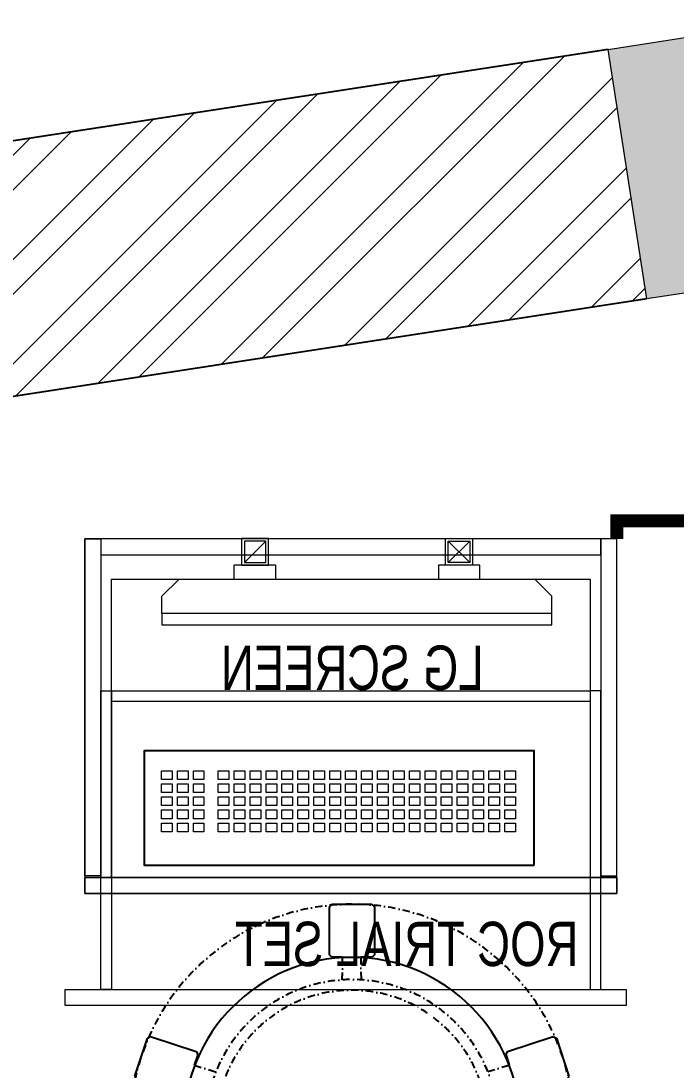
# Model space of a CAD drawing. Header units: feet. Extents: x 3377652 to 3393326, y -5469637 to -5455426.
# Drawn here: x 3391269 to 3392008, y -5461992 to -5460808 of the extents above; entities that cross this region are included whole.
import ezdxf

# ---------------------------------------------------------------- set-up
doc = ezdxf.new("R2010")
doc.units = ezdxf.units.FT
doc.header["$LTSCALE"] = 33
doc.header["$MEASUREMENT"] = 0
for name, pattern in [('ACAD_ISO03W100', [30, 12, -18]), ('DASHDOT2', [0.5, 0.25, -0.125, 0, -0.125]), ('HIDDEN', [9.524999999999995, 6.349999999999997, -3.174999999999998])]:
    doc.linetypes.add(name, pattern=pattern)
doc.layers.add('A-WALL', color=1, linetype='Continuous')
for name, color, linetype, lineweight in [('Column', 243, 'Continuous', 9), ('Floor-Unit', 1, 'Continuous', 13), ('HATCH', 9, 'Continuous', 9), ('LENS-DIM', 252, 'Continuous', 5), ('LENS-FURNITURE', 13, 'Continuous', 9), ('LENS_DIMENSION', 193, 'Continuous', 0), ('LENS_PARTITION', 21, 'Continuous', 25), ('LK-EQPMT', 3, 'Continuous', 18), ('LN-ELEVATION-1', 81, 'Continuous', 25), ('LN-ELEVATION-2', 103, 'Continuous', 20), ('LN-HATCH', 251, 'Continuous', 0), ('TV', 92, 'Continuous', 18)]:
    doc.layers.add(name, color=color, linetype=linetype, lineweight=lineweight)
doc.styles.get("Standard").update_dxf_attribs({"font": 'GILC____.TTF'})

# ---------------------------------------------------------------- blocks, each defined once
blk = doc.blocks.new('A$Cf9dbe60f')
at = {"layer": 'Column'}
h = blk.add_hatch(color=8, dxfattribs=at)
h.dxf.hatch_style = 1
h.paths.add_polyline_path([(0, 0), (-19.42955112177878, 230), (-680, 230), (-680, 0)])
h.paths.add_polyline_path([(-727.4505513552576, 8611.296563647687), (-751.4973447872326, 8895.953808400782), (-1394.96200238727, 8796.836157774553), (-1351.573069495149, 8515.15832672827)])
h.paths.add_polyline_path([(-6059.248760584742, 7790.000000000931), (-6059.248760584742, 8140.000000000931), (-6839.248760584742, 8140.000000000931), (-6839.248760584742, 7790.000000000931)])
h.paths.add_polyline_path([(-6397.943473327905, 12467.24197371304), (-6397.943473326973, 13299.27012102678), (-6627.943473327905, 13177.49178349506), (-6627.943473327905, 12917.24197371304), (-6627.943473327905, 12467.24197371304)])
h.paths.add_polyline_path([(-10227.9434733279, 10298.18907699547), (-10227.9434733279, 11128.43888677377), (-10497.9434733279, 11128.43888677377), (-10497.9434733279, 10298.18907699547)])
h.paths.add_polyline_path([(-13883.24876058474, 7790.000000000931), (-13883.24876058474, 8140.000000000931), (-14924.24876058474, 8140.000000000931), (-14924.24876058474, 7790.000000000931)])
h.paths.add_polyline_path([(-14218.24876058474, 3865.000000000931), (-14218.24876058474, 4135.000000000931), (-14924.24876058474, 4135.000000000931), (-14924.24876058474, 3865.000000000931)])
h.paths.add_polyline_path([(-14244.24876058474, 1.8626451e-09), (-14244.24876058474, 230.0000000009313), (-14924.24876058474, 230.0000000009313), (-14924.24876058474, 1.8626451e-09)])
h.paths.add_polyline_path([(-10124.24876058474, 0), (-10124.24876058474, 767.0000000009313), (-10484.24876058474, 767.0000000009313), (-10484.24876058474, 0)])
h.paths.add_polyline_path([(-6074.248760584742, 0), (-6074.248760584742, 775.0000000009313), (-6439.248760584742, 775.0000000009313), (-6439.248760584742, 0)])
at = {"layer": 'LN-HATCH'}
h = blk.add_hatch(dxfattribs=at)
h.set_pattern_fill('ANSI32', color=256, scale=222)
h.set_pattern_definition([(45, (-2882150.928722682, 5465166.899235163), (-58.86663953378008, 58.86663953378008), []), (45, (-2882111.684296392, 5465166.899235163), (-58.86663953378008, 58.86663953378008), [])])
h.paths.add_polyline_path([(-6059.248760584742, 8078.361351331697), (-6059.248760584742, 7790.000000000931), (-1351.573069495149, 8515.15832672827), (-1394.96200238727, 8796.836157774553)])
h.paths.add_polyline_path([(-10227.9434733279, 10484.80754974298), (-10227.9434733279, 10298.18907699547), (-6839.248760584742, 7790.000000000931), (-6839.248760584742, 7976.618472748436)])
at = {"layer": 'A-WALL'}
for p, q in [((-1394.96200238727, 8796.836157774553), (-6059.248760584742, 8078.361351331697)), ((-1351.573069495149, 8515.15832672827), (-6059.248760584742, 7790.000000000931))]:
    blk.add_line(p, q, dxfattribs=at)
at = {"layer": 'Column'}
for p, q in [((-1394.96200238727, 8796.836157774553), (-751.4973447863013, 8895.953808400782)), ((-1351.573069495149, 8515.15832672827), (-1394.96200238727, 8796.836157774553)), ((-727.4505513552576, 8611.296563647687), (-1351.573069495149, 8515.15832672827))]:
    blk.add_line(p, q, dxfattribs=at)
blk = doc.blocks.new('TRIAL SET ROC')
at = {"layer": 'LENS-DIM', "ltscale": 0.5}
for points in [[(-400.3652351796627, -364.3162249757442), (-430.3652351796626, -364.3162249757442)], [(169.6347648203373, -364.3162249757442), (139.6347648203373, -364.3162249757442)]]:
    blk.add_lwpolyline(points, dxfattribs=at)
at = {"layer": 'LENS-FURNITURE'}
blk.add_lwpolyline([(-430.3652351796626, 18), (169.6347648203373, 18), (169.6347648203373, -382.3162249757443), (-430.3652351796626, -382.3162249757443)], close=True, dxfattribs=at)
at = {"layer": 'LENS-FURNITURE', "color": 146}
for points in [[(-412.3652351796627, -153.6065521437457), (-400.3652351796627, -153.6065521437457), (-400.3652351796628, -490.6065521437458), (-412.3652351796627, -490.6065521437458)], [(139.6347648203373, -153.6065521437458), (-400.3652351796627, -153.6065521437457), (-400.3652351796627, -165.6065521437457), (139.6347648203373, -165.6065521437458)], [(151.6347648203373, -153.6065521437458), (139.6347648203373, -153.6065521437458), (139.6347648203372, -490.6065521437458), (151.6347648203373, -490.6065521437458)], [(192.1347648203373, -490.6065521437458), (-440.8652351796627, -490.6065521437458), (-440.8652351796627, -508.6065521437458), (192.1347648203373, -508.6065521437458)]]:
    blk.add_lwpolyline(points, close=True, dxfattribs=at)
at = {"layer": 'LN-ELEVATION-2'}
for points in [[(-430.3652351796626, 18), (-412.3652351796627, 18), (-412.3652351796627, -362.3162249757442), (-430.3652351796626, -362.3162249757442)], [(-412.3652351796627, 18), (151.6347648203373, 18), (151.6347648203373, 0), (-412.3652351796627, 0)], [(169.6347648203373, 18), (151.6347648203373, 18), (151.6347648203373, -362.3162249757442), (169.6347648203373, -362.3162249757442)], [(169.6347648203373, -364.3162249757442), (-430.3652351796626, -364.3162249757442), (-430.3652351796626, -382.3162249757443), (169.6347648203373, -382.3162249757443)], [(169.6347648203373, -382.3162249757443), (-430.3652351796626, -382.3162249757443), (-430.3652351796626, -364.3162249757442), (169.6347648203373, -364.3162249757442)]]:
    blk.add_lwpolyline(points, close=True, dxfattribs=at)
at = {"layer": 'LN-ELEVATION-2', "linetype": 'HIDDEN', "ltscale": 100}
blk.add_lwpolyline([(-400.3652351796627, -364.3162249757442), (139.6347648203373, -364.3162249757442), (139.6347648203373, -27.35909500904381), (-400.3652351796627, -27.35909500904381)], close=True, dxfattribs=at)
at = {"insert": (-386.8645105547048, -414.1468168679739), "char_height": 50, "attachment_point": 1}
blk.add_mtext_dynamic_manual_height_columns('ROC TRIAL SET', width=625.228464345434, gutter_width=500, heights=[0], dxfattribs=at)
blk = doc.blocks.new('*U28')
at = {"layer": 'LK-EQPMT', "ltscale": 12}
blk.add_lwpolyline([(5.986879315214991, 4.914598100478997), (-5.986879315214991, 4.914598100478997), (-5.986879315214991, -4.914598100478997), (5.986879315214991, -4.914598100478997)], close=True, dxfattribs=at)
blk = doc.blocks.new('*U29')
at = {"color": 0, "linetype": 'ByBlock', "lineweight": -2}
for p in [(0, 0), (17.96063794564497, 0), (35.92127589128995, 0), (53.88191383693492, 0), (71.8425517825799, 0), (89.80318972822487, 0), (107.7638276738698, 0), (125.7244656195148, 0), (143.6851035651598, 0), (161.6457415108048, 0), (179.6063794564497, 0), (197.5670174020947, 0), (215.5276553477397, 0), (233.4882932933847, 0), (251.4489312390296, 0), (269.4095691846746, 0), (287.3702071303196, 0), (305.3308450759646, 0), (323.2914830216096, 0), (-9e-16, -14.74379430143699), (17.96063794564497, -14.74379430143699), (35.92127589128995, -14.74379430143699), (53.88191383693492, -14.74379430143699), (71.8425517825799, -14.74379430143699), (89.80318972822487, -14.74379430143699), (107.7638276738698, -14.74379430143699), (125.7244656195148, -14.74379430143699), (143.6851035651598, -14.74379430143699), (161.6457415108048, -14.74379430143699), (179.6063794564497, -14.74379430143699), (197.5670174020947, -14.74379430143699), (215.5276553477397, -14.74379430143699), (233.4882932933847, -14.74379430143699), (251.4489312390296, -14.74379430143699), (269.4095691846746, -14.74379430143699), (287.3702071303196, -14.74379430143699), (305.3308450759646, -14.74379430143699), (323.2914830216096, -14.74379430143699), (-1.8e-15, -29.48758860287398), (17.96063794564497, -29.48758860287398), (35.92127589128995, -29.48758860287398), (53.88191383693492, -29.48758860287398), (71.8425517825799, -29.48758860287398), (89.80318972822487, -29.48758860287398), (107.7638276738698, -29.48758860287398), (125.7244656195148, -29.48758860287398), (143.6851035651598, -29.48758860287398), (161.6457415108048, -29.48758860287398), (179.6063794564497, -29.48758860287398), (197.5670174020947, -29.48758860287398), (215.5276553477397, -29.48758860287398), (233.4882932933847, -29.48758860287398), (251.4489312390296, -29.48758860287398), (269.4095691846746, -29.48758860287398), (287.3702071303196, -29.48758860287398), (305.3308450759646, -29.48758860287398), (323.2914830216096, -29.48758860287398), (-2.7e-15, -44.23138290431096), (17.96063794564497, -44.23138290431096), (35.92127589128995, -44.23138290431096), (53.88191383693492, -44.23138290431096), (71.8425517825799, -44.23138290431096), (89.80318972822487, -44.23138290431096), (107.7638276738698, -44.23138290431096), (125.7244656195148, -44.23138290431096), (143.6851035651598, -44.23138290431096), (161.6457415108048, -44.23138290431096), (179.6063794564497, -44.23138290431096), (197.5670174020947, -44.23138290431096), (215.5276553477397, -44.23138290431096), (233.4882932933847, -44.23138290431096), (251.4489312390296, -44.23138290431096), (269.4095691846746, -44.23138290431096), (287.3702071303196, -44.23138290431096), (305.3308450759646, -44.23138290431096), (323.2914830216096, -44.23138290431096), (-3.6e-15, -58.97517720574795), (17.96063794564497, -58.97517720574795), (35.92127589128994, -58.97517720574795), (53.88191383693492, -58.97517720574795), (71.8425517825799, -58.97517720574795), (89.80318972822487, -58.97517720574795), (107.7638276738698, -58.97517720574795), (125.7244656195148, -58.97517720574795), (143.6851035651598, -58.97517720574795), (161.6457415108048, -58.97517720574795), (179.6063794564497, -58.97517720574795), (197.5670174020947, -58.97517720574795), (215.5276553477397, -58.97517720574795), (233.4882932933847, -58.97517720574795), (251.4489312390296, -58.97517720574795), (269.4095691846746, -58.97517720574795), (287.3702071303196, -58.97517720574795), (305.3308450759646, -58.97517720574795), (323.2914830216096, -58.97517720574795)]:
    blk.add_blockref('*U28', p, dxfattribs=at)
blk = doc.blocks.new('*U26')
at = {"layer": 'LK-EQPMT', "ltscale": 12}
blk.add_lwpolyline([(5.986879315214991, 4.914598100478997), (-5.986879315214991, 4.914598100478997), (-5.986879315214991, -4.914598100478997), (5.986879315214991, -4.914598100478997)], close=True, dxfattribs=at)
blk = doc.blocks.new('*U27')
at = {"color": 0, "linetype": 'ByBlock', "lineweight": -2}
for p in [(0, 0), (17.96063794564497, 0), (35.92127589128995, 0), (-9e-16, -14.74379430143699), (17.96063794564497, -14.74379430143699), (35.92127589128995, -14.74379430143699), (-1.8e-15, -29.48758860287398), (17.96063794564497, -29.48758860287398), (35.92127589128995, -29.48758860287398), (-2.7e-15, -44.23138290431096), (17.96063794564497, -44.23138290431096), (35.92127589128995, -44.23138290431096), (-3.6e-15, -58.97517720574795), (17.96063794564497, -58.97517720574795), (35.92127589128994, -58.97517720574795)]:
    blk.add_blockref('*U26', p, dxfattribs=at)
blk = doc.blocks.new('*U21')
at = {"ltscale": 12}
blk.add_lwpolyline([(8.040144996717572, 2.91038e-11), (8.040144996717572, 129.0940371821052), (448.0401449967176, 129.0940371821052), (448.0401449967176, 2.91038e-11)], close=True, dxfattribs=at)
for name, p in [('*U29', (35.16895717114949, 101.6202952143818)), ('*U27', (386.6121428576974, 101.6202952143818))]:
    blk.add_blockref(name, p)
blk = doc.blocks.new('CLINIC SCREEN')
at = {"layer": 'TV'}
for p, q in [((-103.1090284836336, 42.85441964946222), (-127.4114311772946, 18.55201695591665)), ((-127.4114311772946, 42.85441964946222), (-103.1090284836336, 18.55201695591665)), ((102.7052824410566, 42.85441964946222), (127.007685134602, 18.55201695591665))]:
    blk.add_line(p, q, dxfattribs=at)
at = {"layer": 'TV', "ltscale": 12}
for p, q in [((-138.5315413423604, 0), (-138.5315413423604, 15.514207008644)), ((-138.5315413423604, 15.514207008644), (-91.98892031613741, 15.514207008644)), ((-91.98892031613741, 15.514207008644), (-91.98892031613741, 0)), ((91.98892031610741, 15.514207008644), (91.98892031610741, 0)), ((91.98892031610741, 15.514207008644), (138.5315413423595, 15.514207008644)), ((138.5315413423595, 0), (138.5315413423595, 15.514207008644)), ((-220.0000000000082, -19.41163062257681), (-200.5883693773149, 0)), ((200.5883693773149, 0), (-200.5883693773149, 0)), ((219.9999999999918, -19.41163062257681), (200.5883693773149, 0)), ((-220.0000000000082, -38.82326124538668), (-220.0000000000082, -19.41163062257681)), ((219.9999999999918, -38.82326124538668), (219.9999999999918, -19.41163062257681))]:
    blk.add_line(p, q, dxfattribs=at)
at = {"layer": 'TV'}
for points in [[(-130.4492315140169, 15.51421661919448), (-100.0712281470269, 15.51421661919448), (-100.0712281470269, 45.89221998606814), (-130.4492315140169, 45.89221998606814)], [(-127.4114311772946, 18.55201695591665), (-103.1090284836336, 18.55201695591665), (-103.1090284836336, 42.85441964946222), (-127.4114311772946, 42.85441964946222)], [(130.0454854713243, 15.51421661919448), (99.66748210433435, 15.51421661919448), (99.66748210433435, 45.89221998606814), (130.0454854713243, 45.89221998606814)], [(127.007685134602, 18.55201695591665), (102.7052824410566, 18.55201695591665), (102.7052824410566, 42.85441964946222), (127.007685134602, 42.85441964946222)]]:
    blk.add_lwpolyline(points, close=True, dxfattribs=at)
at = {"layer": 'TV', "ltscale": 12}
blk.add_lwpolyline([(-220.0000000000082, -51.71278328332107), (-220.0000000000082, -38.82326124538668), (219.9999999999918, -38.82326124538668), (219.9999999999918, -51.71278328332107)], close=True, dxfattribs=at)
at = {"layer": 'Floor-Unit', "color": 0, "ltscale": 2, "insert": (5.199680584678389, -100.4085774972336), "char_height": 50, "attachment_point": 5}
blk.add_mtext_dynamic_manual_height_columns('LG SCREEN', width=466.4796511627907, gutter_width=12.5, heights=[0], dxfattribs=at)
blk = doc.blocks.new('DR STOOL')
at = {"layer": 'HATCH'}
h = blk.add_hatch(dxfattribs=at)
h.set_pattern_fill('ANSI36', color=250, angle=-90.00000000000001)
h.set_pattern_definition([(315, (-227.8099174643867, 917.3997257252777), (6.173926083235043, -1.683798022700468), [7.9375, -1.587499999999999, 0, -1.587499999999999])])
edge = h.paths.add_edge_path()
edge.add_line((-190.0000000041909, 4.511094e-10), (-218.6899174675346, 4.511094e-10))
edge.add_arc((-218.6899174670689, 9.120000000388245), 9.119999999940092, 177.6119845363388, 269.9999999996136, ccw=False)
edge.add_arc((-1.8626451e-09, 3.565219e-10), 228.000000002257, 2.3880154632688004, 177.6119845367313, ccw=False)
edge.add_arc((218.6899174633436, 9.120000000497384), 9.120000000051716, -90.00000000034493, 2.3880154629299, ccw=False)
edge.add_line((218.6899174633436, 4.511094e-10), (190, 4.511094e-10))
edge.add_arc((-1.8626451e-09, 4.511094e-10), 190.000000001979, -1.27e-14, 180)
at = {"layer": 'LN-ELEVATION-1', "color": 1, "ltscale": 100}
for p, q in [((-128.6221585394814, 215.4841044476634), (-165.2704676063731, 189.0243927398114)), ((-124.7228340068832, 214.8545704018979), (-128.6221585394814, 215.4841044476634)), ((-112.6981821293011, 198.1996966340157), (-124.7228340068832, 214.8545704018979)), ((124.7553772013634, 214.9803744515593), (112.5488144652918, 198.2845540212292)), ((128.7014972954057, 215.5933048763618), (124.7553772013634, 214.9803744515593)), ((128.7014972954057, 215.5933048763618), (124.7553772013634, 214.9803744515593)), ((165.1911288509145, 188.915192311113), (128.7014972954057, 215.5933048763618)), ((165.1911288509145, 188.915192311113), (128.7014972954057, 215.5933048763618)), ((-165.2704676063731, 189.0243927398114), (-165.9069543029182, 185.0820035930228)), ((-165.9069543029182, 185.0820035930228), (-153.8003208162263, 168.3135803133482)), ((153.6734594982117, 168.4294150282658), (165.7973639420234, 185.0121775862135)), ((165.7973639420234, 185.0121775862135), (165.1911288509145, 188.915192311113)), ((165.7973639420234, 185.0121775862135), (165.1911288509145, 188.915192311113)), ((-191.2928382232785, -35.45407700946089), (-242.9550312487409, -52.24013893969095)), ((-187.9259491492994, -37.1695928365807), (-191.2928382232785, -35.45407700946089)), ((191.3981811110861, -35.27656588272658), (188.0651108901948, -36.96233201187715)), ((243.0100176925771, -52.21682526778022), (191.3981811110861, -35.27656588272658)), ((-184.1424400564283, -48.81403796559607), (-187.9259491492994, -37.1695928365807)), ((188.0651108901948, -36.96233201187715), (184.0504167033359, -49.19388854173303)), ((-242.9550312487409, -52.24013893969095), (-244.7482102331705, -55.75945052818861)), ((-244.7482102331705, -55.75945052818861), (-230.7800458371639, -98.74904560100549)), ((230.715890809428, -98.7280946081737), (244.8123673382215, -55.78040257930116)), ((244.8123673382215, -55.78040257930116), (243.0100176925771, -52.21682526778022)), ((-173.8639617776498, -80.4479453730819), (-177.8421125086024, -68.2044548037811)), ((177.6922140880488, -68.56540505095472), (173.8739495249465, -80.1985000452405)), ((-175.5596735184081, -83.7759667420105), (-173.8639617776498, -80.4479453730819)), ((173.8739495249465, -80.1985000452405), (175.5794035866856, -83.5704969359358)), ((-227.2218665438704, -100.5620286722478), (-175.5596735184081, -83.7759667420105)), ((175.5794035866856, -83.5704969359358), (227.1912401677109, -100.5107563209894)), ((-230.7800458371639, -98.74904560100549), (-227.2218665438704, -100.5620286722478)), ((227.1912401677109, -100.5107563209894), (230.715890809428, -98.7280946081737)), ((-22.72193054761737, -190.2142363802995), (-25.39390889601782, -192.886214728569)), ((-25.39390889601782, -192.886214728569), (-25.39390889601782, -247.2070584567482)), ((-10.47823652112856, -190.2142363802995), (-22.72193054761737, -190.2142363802995)), ((22.78362171910703, -190.2142363802995), (9.910054048988968, -190.2142363802995)), ((25.42475448176265, -192.8553691428751), (22.78362171910703, -190.2142363802995)), ((25.42475448176265, -247.1762128710543), (25.42475448176265, -192.8553691428751)), ((-25.39390889601782, -247.2070584567482), (-22.60096735274419, -250)), ((22.60096735274419, -250), (25.42475448176265, -247.1762128710543)), ((-22.60096735274419, -250), (22.60096735274419, -250))]:
    blk.add_line(p, q, dxfattribs=at)
at = {"layer": 'LN-ELEVATION-1', "linetype": 'DASHDOT2'}
for p, q in [((-92.92521573789418, 170.8129362839827), (-112.6981821293011, 198.1996966340157)), ((112.5488144652918, 198.2845540212292), (92.69529851106927, 171.1294289919315)), ((-153.8003208162263, 168.3135803133482), (-134.1093360339291, 141.0403694751003)), ((-103.4542870586738, 159.9154408004979), (-93.52748446213081, 167.0824927485227)), ((-93.52748446213081, 167.0824927485227), (-92.92521573789418, 170.8129362839827)), ((92.69529851106927, 171.1294289919315), (93.26858203159645, 167.4385604566923)), ((93.26858203159645, 167.4385604566923), (103.6608748426661, 159.8406005539291)), ((133.7372852512635, 141.1612321265929), (153.6734594982117, 168.4294150282658)), ((-88.15393704269081, 139.4771787207864), (-103.4542870586738, 159.9154408004979)), ((103.6608748426661, 159.8406005539291), (88.19885099539533, 139.4487815762331)), ((-130.4219571123831, 140.4450534014686), (-119.9844727469608, 147.9808124662595)), ((-119.9844727469608, 147.9808124662595), (-105.3687285655178, 126.9741353208374)), ((105.4096150295809, 126.94019481352), (120.1194891873747, 147.8074627162714)), ((120.1194891873747, 147.8074627162714), (130.0033113472163, 140.5812532722048)), ((-134.1093360339291, 141.0403694751003), (-130.4219571123831, 140.4450534014686)), ((130.0033113472163, 140.5812532722048), (133.7372852512635, 141.1612321265929)), ((-159.954806596972, -40.49024384317454), (-184.1424400564283, -48.81403796559607)), ((184.0504167033359, -49.19388854173303), (159.8786162491887, -40.79004861696012)), ((-177.8421125086024, -68.2044548037811), (-153.4148110738024, -60.73628028803068)), ((153.3006618716754, -61.02382378749462), (177.6922140880488, -68.56540505095472)), ((-10.92024635523557, -164.6382343793375), (-10.47823652112856, -190.2142363802995)), ((9.910054048988968, -190.2142363802995), (10.35584833659231, -164.674698740353))]:
    blk.add_line(p, q, dxfattribs=at)
at = {"layer": 'LN-ELEVATION-1', "color": 1, "ltscale": 100}
blk.add_lwpolyline([(-190.0000000023283, 0), (-218.6899174656719, 0, -0.4264743413925903), (-227.8019973598421, 9.5, -0.959166304662544), (227.8019973593764, 9.5, -0.4264743413925903), (218.6899174647406, 0), (190.0000000013969, 0)], format="xyb", dxfattribs=at)
at = {"layer": 'LN-ELEVATION-1', "linetype": 'DASHDOT2'}
for radius in [250, 165, 153]:
    blk.add_circle((0, 0), radius, dxfattribs=at)
at = {"layer": 'LN-ELEVATION-1', "color": 1, "ltscale": 100}
blk.add_circle((0, 0), 190, dxfattribs=at)

msp = doc.modelspace()

# ---------------------------------------------------------------- linework, layer by layer
at = {"color": 13, "linetype": 'ACAD_ISO03W100', "ltscale": 0.01, "const_width": 15}
msp.add_lwpolyline([(3391940.743180686, -5461392.641226487), (3391940.743180686, -5461372.282131464), (3392345.799240083, -5461372.282131472), (3392345.799240083, -5462147.282131469), (3392324.907020105, -5462147.282131469)], dxfattribs=at)

# ---------------------------------------------------------------- block references
at = {"xscale": -1}
for name, p in [('TRIAL SET ROC', (3391510.377945506, -5461410.641226487)), ('*U21', (3391855.597509677, -5461760.914296108))]:
    msp.add_blockref(name, p, dxfattribs=at)
at = {"layer": 'LENS-FURNITURE', "xscale": -1, "rotation": 180}
msp.add_blockref('DR STOOL', (3391641.8875888, -5462054.954832109), dxfattribs=at)
at = {"layer": 'LENS_DIMENSION'}
msp.add_blockref('A$Cf9dbe60f', (3393326.104044102, -5469636.979295448), dxfattribs=at)
at = {"layer": 'LENS_PARTITION', "xscale": -1}
msp.add_blockref('CLINIC SCREEN', (3391647.545912885, -5461438.000321494), dxfattribs=at)

doc.saveas('drawing.dxf')
